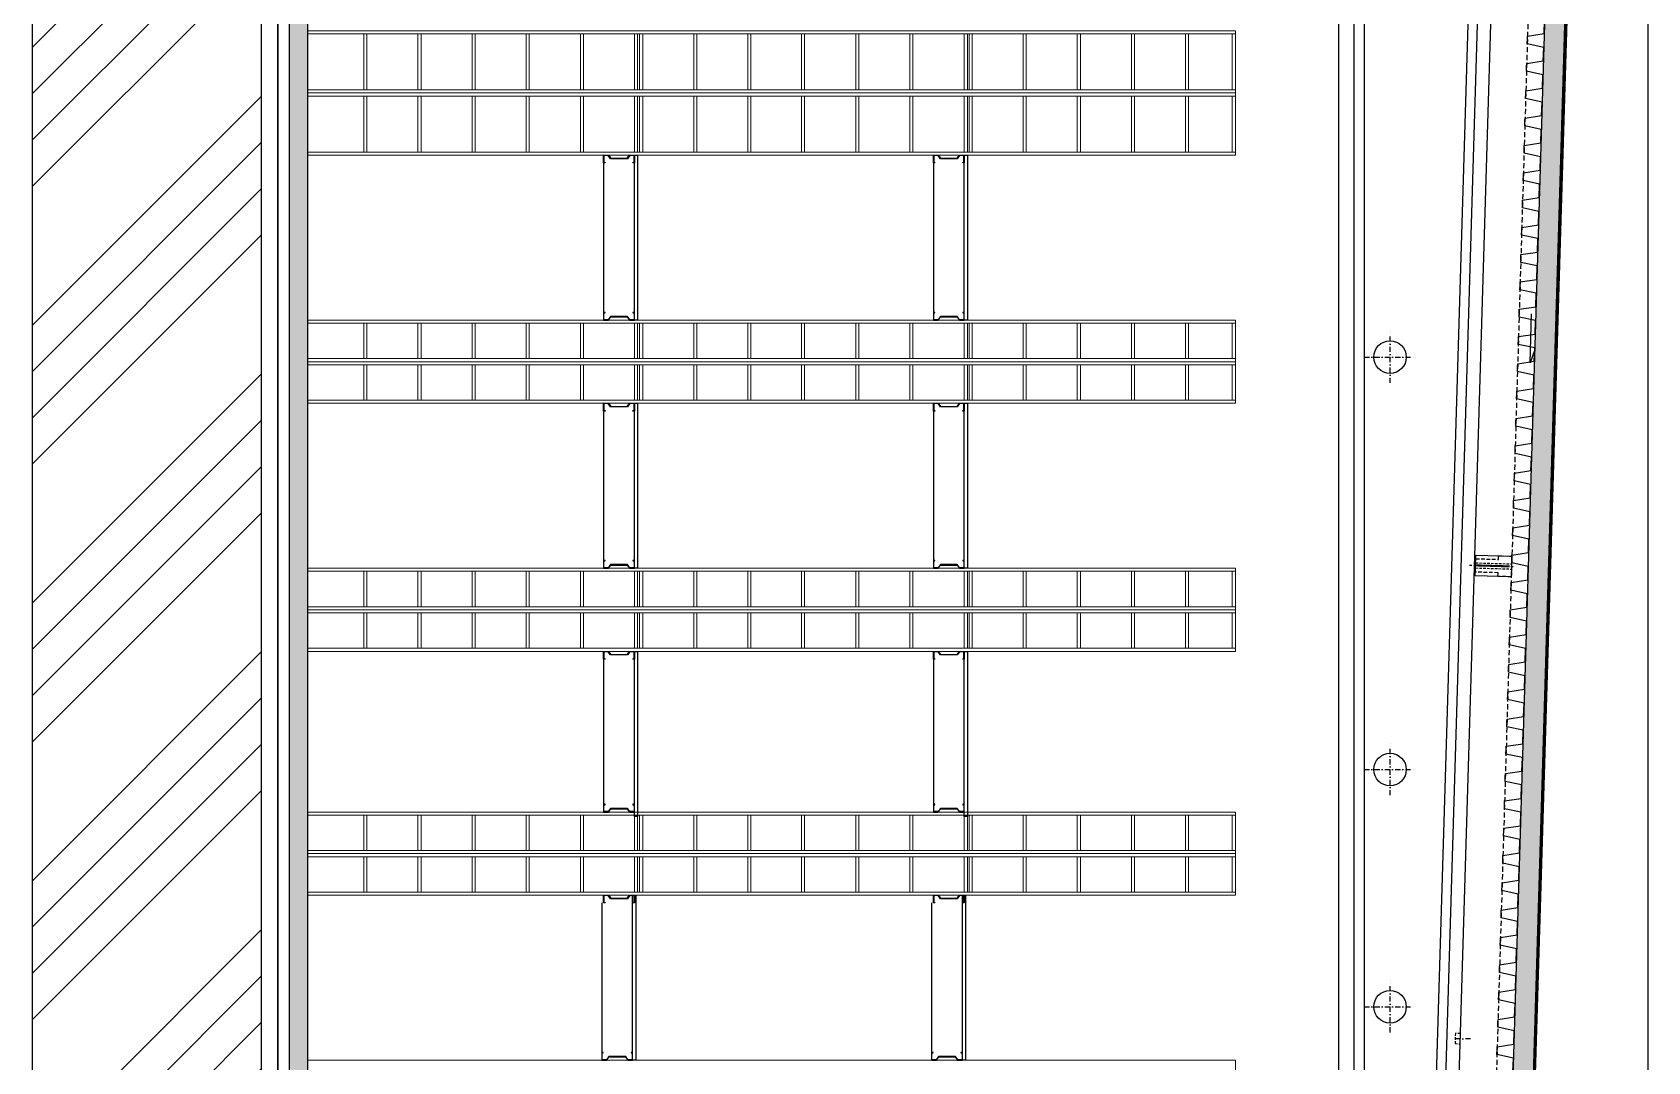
# Model space of a CAD drawing. Header units: millimetres. Extents: x 325046 to 1268204, y 1875583 to 2761998.
# Drawn here: x 328414 to 344085, y 2520080 to 2530062 of the extents above; entities that cross this region are included whole.
import ezdxf

# ---------------------------------------------------------------- set-up
doc = ezdxf.new("R2010")
doc.units = ezdxf.units.MM
doc.header["$LTSCALE"] = 100
doc.linetypes.add('DASHDOT', pattern=[1, 0.5, -0.25, 0, -0.25])
doc.linetypes.add('DASHED', pattern=[0.75, 0.5, -0.25])
for name, color, linetype in [('005', 9, 'Continuous'), ('025', 1, 'Continuous'), ('035', 7, 'Continuous'), ('050', 4, 'Continuous'), ('DEHA', 2, 'Continuous'), ('KOTY', 2, 'Continuous'), ('TENKÁ', 7, 'Continuous'), ('ŠRAF-TERÉN', 34, 'Continuous'), ('ŽB - MONOLIT', 4, 'Continuous')]:
    doc.layers.add(name, color=color, linetype=linetype)
for name, color, linetype, lineweight, true_color in [('IZOLACE - H', 7, 'Continuous', 9, 0x525252), ('PŘÍČKY - SDK', 7, 'Continuous', 30, 0x6a1174), ('Regály', 7, 'Continuous', 9, 0x0d4f10), ('TRAPÉZ -  KRYTINA', 7, 'Continuous', 25, 0x005875)]:
    doc.layers.add(name, color=color, linetype=linetype, lineweight=lineweight, true_color=true_color)
for name, color, linetype, true_color in [('Izolace tepelná', 7, 'Continuous', 0xfdf0ce), ('OCEL', 7, 'Continuous', 0x025574), ('ŽB - Šraf-monol', 7, 'Continuous', 0x6bc2a4)]:
    doc.layers.add(name, color=color, linetype=linetype, true_color=true_color)

# ---------------------------------------------------------------- blocks, each defined once
blk = doc.blocks.new('V3 POHL')
at = {"layer": '005', "linetype": 'DASHDOT'}
for points in [[(1939746, -5358205), (1939746, -5358705), (1939746, -5358705)], [(1939996, -5358455), (1939496, -5358455), (1939496, -5358455)], [(1939746, -5360505), (1939746, -5361005), (1939746, -5361005)], [(1939996, -5360755), (1939496, -5360755), (1939496, -5360755)], [(1939746, -5364505), (1939746, -5365005), (1939746, -5365005)], [(1939996, -5364755), (1939496, -5364755), (1939496, -5364755)]]:
    blk.add_lwpolyline(points, dxfattribs=at)
at = {"layer": '025', "linetype": 'DASHED', "ltscale": 0.5}
blk.add_lwpolyline([(1939065, -5358095), (1939062, -5358195), (1939112, -5358197), (1939115, -5358097)], close=True, dxfattribs=at)
at = {"layer": '025', "linetype": 'DASHED', "const_width": 20}
blk.add_lwpolyline([(1938926, -5362735), (1938586, -5362725)], dxfattribs=at)
at = {"layer": '035', "ltscale": 0.5}
blk.add_lwpolyline([(1939146, -5356805), (1939104, -5356805), (1938749, -5368634), (1938749, -5368836), (1939105, -5380715), (1940246, -5380715), (1940246, -5356705), (1939146, -5356705), (1939146, -5356805)], close=True, dxfattribs=at)
for points in [[(1939326, -5356705), (1938966, -5368735), (1939325, -5380715)], [(1939976, -5380715), (1939976, -5380715), (1939996, -5380715), (1939996, -5356705), (1939976, -5356705), (1939976, -5356705)], [(1939228, -5357005), (1938876, -5368735), (1939226, -5380415)], [(1940096, -5380415), (1940096, -5357005)]]:
    blk.add_lwpolyline(points, dxfattribs=at)
for centre in [(1939746, -5358455), (1939746, -5360755), (1939746, -5364755)]:
    blk.add_circle(centre, 158, dxfattribs=at)
at = {"layer": 'DEHA', "color": 3, "linetype": 'DASHDOT'}
blk.add_lwpolyline([(1938964, -5358145), (1939164, -5358145)], dxfattribs=at)

msp = doc.modelspace()

# ---------------------------------------------------------------- hatches: boundary and pattern name
at = {"layer": 'Izolace tepelná'}
h = msp.add_hatch(color=256, dxfattribs=at)
h.dxf.hatch_style = 1
h.paths.add_polyline_path([(343123.1, 2524804.1), (343303, 2530801.4), (343103.1, 2530807.4), (342923.1, 2524810.1)])
h.paths.add_polyline_path([(342943.1, 2518806.8), (343123.1, 2524804.1), (342923.1, 2524810.1), (342921.4, 2524752.4), (342743.2, 2518812.8)])
h.paths.add_polyline_path([(342934.9, 2518531.9), (342943.1, 2518806.8), (342743.2, 2518812.8), (342735, 2518537.9)])
h.paths.add_polyline_path([(343105.6, 2530892.7), (343305.7, 2530892.7), (343303, 2530801.4), (343103.1, 2530807.4)])
at = {"layer": 'ŠRAF-TERÉN'}
h = msp.add_hatch(dxfattribs=at)
h.set_pattern_fill('ANSI34', color=256, scale=100, angle=180, style=0)
h.set_pattern_definition([(225, (3748669, 1557477), (1347.0384, -1347.0384), []), (225, (3748220, 1557477), (1347.0384, -1347.0384), []), (225, (3747771, 1557477), (1347.0384, -1347.0384), []), (225, (3747322, 1557477), (1347.0384, -1347.0384), [])])
h.paths.add_polyline_path([(330638, 2610592.7), (330638, 2605017.7), (329288, 2605017.7), (329288, 2605567.7), (328413.6, 2605567.7), (328413.6, 2610092.7), (329288, 2610092.7), (329288, 2610592.7)])
h.paths.add_polyline_path([(330088, 2616098.2), (330088, 2611802.5), (330088, 2611584.2), (329251.6, 2611430.2), (329310.7, 2611232.7), (329288, 2611092.7), (329288, 2611592.7), (328413.6, 2611592.7), (328413.6, 2616098.2)])
h.paths.add_polyline_path([(330638, 2599067.7), (329288, 2599067.7), (329288, 2599567.7), (328413.6, 2599567.7), (328413.6, 2604067.7), (329288, 2604067.7), (329288, 2604617.7), (329328, 2604617.7), (329328, 2604617.7), (329448, 2604617.7), (330638, 2604617.7)])
h.paths.add_polyline_path([(330638, 2598817.7), (329288, 2598817.7), (329288, 2599067.7), (329328, 2599067.7), (329328, 2599057.7), (329448, 2599057.7), (330638, 2599058.6)])
h.paths.add_polyline_path([(330638, 2598817.7), (330638, 2598567.7), (329448, 2598567.7), (329448, 2598577.7), (329328, 2598577.7), (329288, 2598577.3), (329288, 2598817.7)])
h.paths.add_polyline_path([(329288, 2598467.7), (329288, 2598067.7), (328413.6, 2598067.7), (328413.6, 2598511.4)], flags=17)
h.paths.add_polyline_path([(329288, 2598817.7), (329288, 2598567.7), (328413.6, 2598567.7), (328413.6, 2598817.7)])
h.paths.add_polyline_path([(329288, 2599067.7), (329288, 2598817.7), (328413.6, 2598817.7), (328413.6, 2599067.7)])
h.paths.add_polyline_path([(329288, 2599567.7), (329288, 2599167.7), (328413.6, 2599124), (328413.6, 2599567.7)], flags=17)
h.paths.add_polyline_path([(329288, 2604517.7), (329288, 2604067.7), (328413.6, 2604067.7), (328413.6, 2604561.4)], flags=17)
h.paths.add_polyline_path([(329288, 2604817.7), (329288, 2604617.7), (328413.6, 2604617.7), (328413.6, 2604817.7)])
h.paths.add_polyline_path([(329288, 2605017.7), (329288, 2604817.7), (328413.6, 2604817.7), (328413.6, 2605017.7)])
h.paths.add_polyline_path([(329288, 2605567.7), (329288, 2605117.7), (328413.6, 2605074), (328413.6, 2605567.7)], flags=17)
h.paths.add_polyline_path([(329288, 2610492.7), (329288, 2610092.7), (328413.6, 2610092.7), (328413.6, 2610536.4)], flags=17)
h.paths.add_polyline_path([(329288, 2610817.7), (329288, 2610592.7), (328413.6, 2610592.7), (328413.6, 2610817.7)])
h.paths.add_polyline_path([(329288, 2611092.7), (329288, 2610817.7), (328413.6, 2610817.7), (328413.6, 2611092.7)])
h.paths.add_polyline_path([(329288, 2611592.7), (329288, 2611192.7), (328413.6, 2611149), (328413.6, 2611592.7)], flags=17)
h.paths.add_polyline_path([(329655.4, 2473791.8), (330638, 2474664.6), (330638, 2598567.7), (329448, 2598567.7), (329328, 2598567.7), (329328, 2598567.7), (329288, 2598567.7), (329288, 2598067.7), (328413.6, 2598067.7), (328413.6, 2450125.8), (330145.3, 2450125.8), (329540.3, 2470005.1), (329091.3, 2470252.1), (329091.3, 2470657.8), (329655.4, 2470923.6)])
at = {"layer": 'ŽB - Šraf-monol'}
msp.add_hatch(color=256, dxfattribs=at).paths.add_polyline_path([(331085.4, 2472948.4), (330905.4, 2472948.4), (330905.4, 2611092.7), (331085.4, 2611092.7)])

# ---------------------------------------------------------------- linework, layer by layer
at = {"layer": '005', "linetype": 'DASHED'}
msp.add_lwpolyline([(342585.6, 2542892.7), (342585.6, 2542892.7), (342945.6, 2530892.7), (342575.1, 2518542.7)], dxfattribs=at)
at = {"layer": '005', "linetype": 'DASHDOT', "ltscale": 0.5}
msp.add_lwpolyline([(342355.4, 2524894.2), (342795.2, 2524881)], dxfattribs=at)
at = {"layer": '035', "linetype": 'DASHED', "ltscale": 0.7}
msp.add_lwpolyline([(342768.2, 2524981.9), (342762.2, 2524782), (342632.3, 2524785.9), (342633.3, 2524820.9), (342413.4, 2524827.5), (342417.3, 2524957.4), (342637.2, 2524950.8), (342638.3, 2524985.8), (342768.2, 2524981.9)], dxfattribs=at)
at = {"layer": '035', "linetype": 'DASHED', "ltscale": 0.5}
for points in [[(342416.1, 2524917.4), (342766, 2524906.9)], [(342414.6, 2524867.5), (342764.5, 2524857)]]:
    msp.add_lwpolyline(points, dxfattribs=at)
at = {"layer": '050', "ltscale": 0.5}
msp.add_lwpolyline([(342768.2, 2524981.9), (342768.2, 2524981.9), (342768.2, 2524981.9), (342768.2, 2524981.9), (342762.2, 2524782), (342762.2, 2524782), (342762.2, 2524782), (342412.4, 2524792.5), (342418.4, 2524992.4)], close=True, dxfattribs=at)
at = {"layer": 'IZOLACE - H', "linetype": 'ByBlock', "ltscale": 1000}
msp.add_line((343325.7, 2530892.7), (342954.9, 2518531.3), dxfattribs=at)
at = {"layer": 'IZOLACE - H', "linetype": 'DASHED', "ltscale": 10, "const_width": 20}
msp.add_lwpolyline([(343315.7, 2530892.7), (342944.9, 2518531.6)], dxfattribs=at)
at = {"layer": 'Izolace tepelná'}
for points in [[(342735, 2518537.9), (342934.9, 2518531.9), (343305.7, 2530892.7)], [(343105.6, 2530892.7), (342735, 2518537.9)]]:
    msp.add_lwpolyline(points, dxfattribs=at)
at = {"layer": 'KOTY'}
msp.add_lwpolyline([(342985.6, 2526977.1), (342943.8, 2526855.2), (342958.1, 2527331.9)], dxfattribs=at)
at = {"layer": 'OCEL', "linetype": 'ByBlock'}
for p, q in [((333955.4, 2528795.6), (333955.4, 2527346.1)), ((337155.4, 2528795.6), (337155.4, 2527346.1)), ((333955.4, 2526389.6), (333955.4, 2524940.1)), ((337155.4, 2526389.6), (337155.4, 2524940.1)), ((333955.4, 2523983.6), (333955.4, 2522534.1)), ((337155.4, 2523983.6), (337155.4, 2522534.1)), ((333937.9, 2521619.5), (333937.9, 2520170)), ((337137.9, 2521619.5), (337137.9, 2520170))]:
    msp.add_line(p, q, dxfattribs=at)
for points in [[(334239.9, 2528799.6), (334251.4, 2528799.6), (334251.4, 2528866.9), (334209.3, 2528866.9), (334187.7, 2528836.3), (334023, 2528836.3), (334001.4, 2528866.9), (333959.4, 2528866.9), (333959.4, 2528799.6), (333970.8, 2528799.6), (333970.8, 2528795.6), (333955.4, 2528795.6), (333955.4, 2528870.9), (334003.4, 2528870.9), (334025, 2528840.3), (334185.6, 2528840.3), (334207.3, 2528870.9), (334255.4, 2528870.9), (334255.4, 2528795.6), (334239.9, 2528795.6), (334239.9, 2528799.6)], [(337439.9, 2528799.6), (337451.4, 2528799.6), (337451.4, 2528866.9), (337409.3, 2528866.9), (337387.7, 2528836.3), (337223, 2528836.3), (337201.4, 2528866.9), (337159.4, 2528866.9), (337159.4, 2528799.6), (337170.8, 2528799.6), (337170.8, 2528795.6), (337155.4, 2528795.6), (337155.4, 2528870.9), (337203.4, 2528870.9), (337225, 2528840.3), (337385.6, 2528840.3), (337407.3, 2528870.9), (337455.4, 2528870.9), (337455.4, 2528795.6), (337439.9, 2528795.6), (337439.9, 2528799.6)], [(334239.9, 2527342.1), (334251.4, 2527342.1), (334251.4, 2527274.9), (334209.3, 2527274.9), (334187.7, 2527305.5), (334023, 2527305.5), (334001.4, 2527274.9), (333959.4, 2527274.9), (333959.4, 2527342.1), (333970.8, 2527342.1), (333970.8, 2527346.1), (333955.4, 2527346.1), (333955.4, 2527270.9), (334003.4, 2527270.9), (334025, 2527301.5), (334185.6, 2527301.5), (334207.3, 2527270.9), (334255.4, 2527270.9), (334255.4, 2527346.1), (334239.9, 2527346.1), (334239.9, 2527342.1)], [(337439.9, 2527342.1), (337451.4, 2527342.1), (337451.4, 2527274.9), (337409.3, 2527274.9), (337387.7, 2527305.5), (337223, 2527305.5), (337201.4, 2527274.9), (337159.4, 2527274.9), (337159.4, 2527342.1), (337170.8, 2527342.1), (337170.8, 2527346.1), (337155.4, 2527346.1), (337155.4, 2527270.9), (337203.4, 2527270.9), (337225, 2527301.5), (337385.6, 2527301.5), (337407.3, 2527270.9), (337455.4, 2527270.9), (337455.4, 2527346.1), (337439.9, 2527346.1), (337439.9, 2527342.1)], [(334239.9, 2526393.6), (334251.4, 2526393.6), (334251.4, 2526460.9), (334209.3, 2526460.9), (334187.7, 2526430.3), (334023, 2526430.3), (334001.4, 2526460.9), (333959.4, 2526460.9), (333959.4, 2526393.6), (333970.8, 2526393.6), (333970.8, 2526389.6), (333955.4, 2526389.6), (333955.4, 2526464.9), (334003.4, 2526464.9), (334025, 2526434.3), (334185.6, 2526434.3), (334207.3, 2526464.9), (334255.4, 2526464.9), (334255.4, 2526389.6), (334239.9, 2526389.6), (334239.9, 2526393.6)], [(337439.9, 2526393.6), (337451.4, 2526393.6), (337451.4, 2526460.9), (337409.3, 2526460.9), (337387.7, 2526430.3), (337223, 2526430.3), (337201.4, 2526460.9), (337159.4, 2526460.9), (337159.4, 2526393.6), (337170.8, 2526393.6), (337170.8, 2526389.6), (337155.4, 2526389.6), (337155.4, 2526464.9), (337203.4, 2526464.9), (337225, 2526434.3), (337385.6, 2526434.3), (337407.3, 2526464.9), (337455.4, 2526464.9), (337455.4, 2526389.6), (337439.9, 2526389.6), (337439.9, 2526393.6)], [(334239.9, 2524936.1), (334251.4, 2524936.1), (334251.4, 2524868.9), (334209.3, 2524868.9), (334187.7, 2524899.5), (334023, 2524899.5), (334001.4, 2524868.9), (333959.4, 2524868.9), (333959.4, 2524936.1), (333970.8, 2524936.1), (333970.8, 2524940.1), (333955.4, 2524940.1), (333955.4, 2524864.9), (334003.4, 2524864.9), (334025, 2524895.5), (334185.6, 2524895.5), (334207.3, 2524864.9), (334255.4, 2524864.9), (334255.4, 2524940.1), (334239.9, 2524940.1), (334239.9, 2524936.1)], [(337439.9, 2524936.1), (337451.4, 2524936.1), (337451.4, 2524868.9), (337409.3, 2524868.9), (337387.7, 2524899.5), (337223, 2524899.5), (337201.4, 2524868.9), (337159.4, 2524868.9), (337159.4, 2524936.1), (337170.8, 2524936.1), (337170.8, 2524940.1), (337155.4, 2524940.1), (337155.4, 2524864.9), (337203.4, 2524864.9), (337225, 2524895.5), (337385.6, 2524895.5), (337407.3, 2524864.9), (337455.4, 2524864.9), (337455.4, 2524940.1), (337439.9, 2524940.1), (337439.9, 2524936.1)], [(334239.9, 2523987.6), (334251.4, 2523987.6), (334251.4, 2524054.9), (334209.3, 2524054.9), (334187.7, 2524024.3), (334023, 2524024.3), (334001.4, 2524054.9), (333959.4, 2524054.9), (333959.4, 2523987.6), (333970.8, 2523987.6), (333970.8, 2523983.6), (333955.4, 2523983.6), (333955.4, 2524058.9), (334003.4, 2524058.9), (334025, 2524028.3), (334185.6, 2524028.3), (334207.3, 2524058.9), (334255.4, 2524058.9), (334255.4, 2523983.6), (334239.9, 2523983.6), (334239.9, 2523987.6)], [(337439.9, 2523987.6), (337451.4, 2523987.6), (337451.4, 2524054.9), (337409.3, 2524054.9), (337387.7, 2524024.3), (337223, 2524024.3), (337201.4, 2524054.9), (337159.4, 2524054.9), (337159.4, 2523987.6), (337170.8, 2523987.6), (337170.8, 2523983.6), (337155.4, 2523983.6), (337155.4, 2524058.9), (337203.4, 2524058.9), (337225, 2524028.3), (337385.6, 2524028.3), (337407.3, 2524058.9), (337455.4, 2524058.9), (337455.4, 2523983.6), (337439.9, 2523983.6), (337439.9, 2523987.6)], [(334239.9, 2522572), (334251.4, 2522572), (334251.4, 2522504.7), (334209.3, 2522504.7), (334187.7, 2522535.3), (334023, 2522535.3), (334001.4, 2522504.7), (333959.4, 2522504.7), (333959.4, 2522572), (333970.8, 2522572), (333970.8, 2522576), (333955.4, 2522576), (333955.4, 2522500.7), (334003.4, 2522500.7), (334025, 2522531.3), (334185.6, 2522531.3), (334207.3, 2522500.7), (334255.4, 2522500.7), (334255.4, 2522576), (334239.9, 2522576), (334239.9, 2522572)], [(337439.9, 2522572), (337451.4, 2522572), (337451.4, 2522504.7), (337409.3, 2522504.7), (337387.7, 2522535.3), (337223, 2522535.3), (337201.4, 2522504.7), (337159.4, 2522504.7), (337159.4, 2522572), (337170.8, 2522572), (337170.8, 2522576), (337155.4, 2522576), (337155.4, 2522500.7), (337203.4, 2522500.7), (337225, 2522531.3), (337385.6, 2522531.3), (337407.3, 2522500.7), (337455.4, 2522500.7), (337455.4, 2522576), (337439.9, 2522576), (337439.9, 2522572)], [(334239.9, 2521623.5), (334251.4, 2521623.5), (334251.4, 2521690.7), (334209.3, 2521690.7), (334187.7, 2521660.1), (334023, 2521660.1), (334001.4, 2521690.7), (333959.4, 2521690.7), (333959.4, 2521623.5), (333970.8, 2521623.5), (333970.8, 2521619.5), (333955.4, 2521619.5), (333955.4, 2521694.7), (334003.4, 2521694.7), (334025, 2521664.1), (334185.6, 2521664.1), (334207.3, 2521694.7), (334255.4, 2521694.7), (334255.4, 2521619.5), (334239.9, 2521619.5), (334239.9, 2521623.5)], [(337439.9, 2521623.5), (337451.4, 2521623.5), (337451.4, 2521690.7), (337409.3, 2521690.7), (337387.7, 2521660.1), (337223, 2521660.1), (337201.4, 2521690.7), (337159.4, 2521690.7), (337159.4, 2521623.5), (337170.8, 2521623.5), (337170.8, 2521619.5), (337155.4, 2521619.5), (337155.4, 2521694.7), (337203.4, 2521694.7), (337225, 2521664.1), (337385.6, 2521664.1), (337407.3, 2521694.7), (337455.4, 2521694.7), (337455.4, 2521619.5), (337439.9, 2521619.5), (337439.9, 2521623.5)], [(334222.4, 2520166), (334233.9, 2520166), (334233.9, 2520098.7), (334191.8, 2520098.7), (334170.2, 2520129.3), (334005.5, 2520129.3), (333983.9, 2520098.7), (333941.9, 2520098.7), (333941.9, 2520166), (333953.3, 2520166), (333953.3, 2520170), (333937.9, 2520170), (333937.9, 2520094.7), (333985.9, 2520094.7), (334007.5, 2520125.3), (334168.1, 2520125.3), (334189.8, 2520094.7), (334237.9, 2520094.7), (334237.9, 2520170), (334222.4, 2520170), (334222.4, 2520166)], [(337422.4, 2520166), (337433.9, 2520166), (337433.9, 2520098.7), (337391.8, 2520098.7), (337370.2, 2520129.3), (337205.5, 2520129.3), (337183.9, 2520098.7), (337141.9, 2520098.7), (337141.9, 2520166), (337153.3, 2520166), (337153.3, 2520170), (337137.9, 2520170), (337137.9, 2520094.7), (337185.9, 2520094.7), (337207.5, 2520125.3), (337368.1, 2520125.3), (337389.8, 2520094.7), (337437.9, 2520094.7), (337437.9, 2520170), (337422.4, 2520170), (337422.4, 2520166)]]:
    msp.add_lwpolyline(points, dxfattribs=at)
for points in [[(334285.4, 2528870.9), (334285.4, 2527270.9), (334255.4, 2527270.9), (334255.4, 2528870.9)], [(337485.4, 2528870.9), (337485.4, 2527270.9), (337455.4, 2527270.9), (337455.4, 2528870.9)], [(334285.4, 2526464.9), (334285.4, 2524864.9), (334255.4, 2524864.9), (334255.4, 2526464.9)], [(337485.4, 2526464.9), (337485.4, 2524864.9), (337455.4, 2524864.9), (337455.4, 2526464.9)], [(334285.4, 2524058.9), (334285.4, 2522458.9), (334255.4, 2522458.9), (334255.4, 2524058.9)], [(337485.4, 2524058.9), (337485.4, 2522458.9), (337455.4, 2522458.9), (337455.4, 2524058.9)], [(334267.9, 2521694.7), (334267.9, 2520094.7), (334237.9, 2520094.7), (334237.9, 2521694.7)], [(337467.9, 2521694.7), (337467.9, 2520094.7), (337437.9, 2520094.7), (337437.9, 2521694.7)]]:
    msp.add_lwpolyline(points, close=True, dxfattribs=at)
at = {"layer": 'PŘÍČKY - SDK'}
msp.add_line((330795.4, 2611092.7), (330795.4, 2471143.4), dxfattribs=at)
at = {"layer": 'Regály'}
for points in [[(340085.4, 2530076.9), (340085.4, 2529473.9), (331085.4, 2529473.9), (331085.4, 2530076.9)], [(340055.4, 2530046.9), (340055.4, 2529503.9), (331085.4, 2529503.9), (331085.4, 2530046.9)], [(340085.4, 2529473.9), (340085.4, 2528870.9), (331085.4, 2528870.9), (331085.4, 2529473.9)], [(340055.4, 2529443.9), (340055.4, 2528900.9), (331085.4, 2528900.9), (331085.4, 2529443.9)], [(340085.4, 2527270.9), (340085.4, 2526867.9), (331085.4, 2526867.9), (331085.4, 2527270.9)], [(340055.4, 2527240.9), (340055.4, 2526897.9), (331085.4, 2526897.9), (331085.4, 2527240.9)], [(340085.4, 2526867.9), (340085.4, 2526464.9), (331085.4, 2526464.9), (331085.4, 2526867.9)], [(340055.4, 2526837.9), (340055.4, 2526494.9), (331085.4, 2526494.9), (331085.4, 2526837.9)], [(340085.4, 2524864.9), (340085.4, 2524461.9), (331085.4, 2524461.9), (331085.4, 2524864.9)], [(340055.4, 2524834.9), (340055.4, 2524491.9), (331085.4, 2524491.9), (331085.4, 2524834.9)], [(340085.4, 2524461.9), (340085.4, 2524058.9), (331085.4, 2524058.9), (331085.4, 2524461.9)], [(340055.4, 2524431.9), (340055.4, 2524088.9), (331085.4, 2524088.9), (331085.4, 2524431.9)], [(340085.4, 2522500.7), (340085.4, 2522097.7), (331085.4, 2522097.7), (331085.4, 2522500.7)], [(340055.4, 2522470.7), (340055.4, 2522127.7), (331085.4, 2522127.7), (331085.4, 2522470.7)], [(340085.4, 2522097.7), (340085.4, 2521694.7), (331085.4, 2521694.7), (331085.4, 2522097.7)], [(340055.4, 2522067.7), (340055.4, 2521724.7), (331085.4, 2521724.7), (331085.4, 2522067.7)], [(340085.4, 2520094.7), (340085.4, 2519491.7), (331085.4, 2519491.7), (331085.4, 2520094.7)]]:
    msp.add_lwpolyline(points, close=True, dxfattribs=at)
at = {"layer": 'Regály', "linetype": 'ByBlock'}
for points in [[(331660.2, 2530046.9), (331660.2, 2529503.9), (331630.2, 2529503.9), (331630.2, 2530046.9)], [(332185.2, 2530046.9), (332185.2, 2529503.9), (332155.2, 2529503.9), (332155.2, 2530046.9)], [(332710.3, 2530046.9), (332710.3, 2529503.9), (332680.3, 2529503.9), (332680.3, 2530046.9)], [(333235.3, 2530046.9), (333235.3, 2529503.9), (333205.3, 2529503.9), (333205.3, 2530046.9)], [(333760.3, 2530046.9), (333760.3, 2529503.9), (333730.3, 2529503.9), (333730.3, 2530046.9)], [(334285.4, 2530046.9), (334285.4, 2529503.9), (334255.4, 2529503.9), (334255.4, 2530046.9)], [(334335.2, 2530046.9), (334335.2, 2529503.9), (334305.2, 2529503.9), (334305.2, 2530046.9)], [(334860.2, 2530046.9), (334860.2, 2529503.9), (334830.2, 2529503.9), (334830.2, 2530046.9)], [(335385.2, 2530046.9), (335385.2, 2529503.9), (335355.2, 2529503.9), (335355.2, 2530046.9)], [(335906.4, 2530046.9), (335906.4, 2529503.9), (335876.4, 2529503.9), (335876.4, 2530046.9)], [(336431.5, 2530046.9), (336431.5, 2529503.9), (336401.5, 2529503.9), (336401.5, 2530046.9)], [(336956.5, 2530046.9), (336956.5, 2529503.9), (336926.5, 2529503.9), (336926.5, 2530046.9)], [(337485.4, 2530046.9), (337485.4, 2529503.9), (337455.4, 2529503.9), (337455.4, 2530046.9)], [(337531.3, 2530046.9), (337531.3, 2529503.9), (337501.3, 2529503.9), (337501.3, 2530046.9)], [(338056.4, 2530046.9), (338056.4, 2529503.9), (338026.4, 2529503.9), (338026.4, 2530046.9)], [(338581.4, 2530046.9), (338581.4, 2529503.9), (338551.4, 2529503.9), (338551.4, 2530046.9)], [(339106.4, 2530046.9), (339106.4, 2529503.9), (339076.4, 2529503.9), (339076.4, 2530046.9)], [(339631.5, 2530046.9), (339631.5, 2529503.9), (339601.5, 2529503.9), (339601.5, 2530046.9)], [(340085.4, 2530046.9), (340085.4, 2529503.9), (340055.4, 2529503.9), (340055.4, 2530046.9)], [(340085.4, 2530046.9), (340085.4, 2529503.9), (340055.4, 2529503.9), (340055.4, 2530046.9)], [(331660.2, 2529443.9), (331660.2, 2528900.9), (331630.2, 2528900.9), (331630.2, 2529443.9)], [(332185.2, 2529443.9), (332185.2, 2528900.9), (332155.2, 2528900.9), (332155.2, 2529443.9)], [(332710.3, 2529443.9), (332710.3, 2528900.9), (332680.3, 2528900.9), (332680.3, 2529443.9)], [(333235.3, 2529443.9), (333235.3, 2528900.9), (333205.3, 2528900.9), (333205.3, 2529443.9)], [(333760.3, 2529443.9), (333760.3, 2528900.9), (333730.3, 2528900.9), (333730.3, 2529443.9)], [(334285.4, 2529443.9), (334285.4, 2528900.9), (334255.4, 2528900.9), (334255.4, 2529443.9)], [(334335.2, 2529443.9), (334335.2, 2528900.9), (334305.2, 2528900.9), (334305.2, 2529443.9)], [(334860.2, 2529443.9), (334860.2, 2528900.9), (334830.2, 2528900.9), (334830.2, 2529443.9)], [(335385.2, 2529443.9), (335385.2, 2528900.9), (335355.2, 2528900.9), (335355.2, 2529443.9)], [(335906.4, 2529443.9), (335906.4, 2528900.9), (335876.4, 2528900.9), (335876.4, 2529443.9)], [(336431.5, 2529443.9), (336431.5, 2528900.9), (336401.5, 2528900.9), (336401.5, 2529443.9)], [(336956.5, 2529443.9), (336956.5, 2528900.9), (336926.5, 2528900.9), (336926.5, 2529443.9)], [(337485.4, 2529443.9), (337485.4, 2528900.9), (337455.4, 2528900.9), (337455.4, 2529443.9)], [(337531.3, 2529443.9), (337531.3, 2528900.9), (337501.3, 2528900.9), (337501.3, 2529443.9)], [(338056.4, 2529443.9), (338056.4, 2528900.9), (338026.4, 2528900.9), (338026.4, 2529443.9)], [(338581.4, 2529443.9), (338581.4, 2528900.9), (338551.4, 2528900.9), (338551.4, 2529443.9)], [(339106.4, 2529443.9), (339106.4, 2528900.9), (339076.4, 2528900.9), (339076.4, 2529443.9)], [(339631.5, 2529443.9), (339631.5, 2528900.9), (339601.5, 2528900.9), (339601.5, 2529443.9)], [(340085.4, 2529443.9), (340085.4, 2528900.9), (340055.4, 2528900.9), (340055.4, 2529443.9)], [(340085.4, 2529443.9), (340085.4, 2528900.9), (340055.4, 2528900.9), (340055.4, 2529443.9)], [(331660.2, 2527240.9), (331660.2, 2526897.9), (331630.2, 2526897.9), (331630.2, 2527240.9)], [(332185.2, 2527240.9), (332185.2, 2526897.9), (332155.2, 2526897.9), (332155.2, 2527240.9)], [(332710.3, 2527240.9), (332710.3, 2526897.9), (332680.3, 2526897.9), (332680.3, 2527240.9)], [(333235.3, 2527240.9), (333235.3, 2526897.9), (333205.3, 2526897.9), (333205.3, 2527240.9)], [(333760.3, 2527240.9), (333760.3, 2526897.9), (333730.3, 2526897.9), (333730.3, 2527240.9)], [(334285.4, 2527240.9), (334285.4, 2526897.9), (334255.4, 2526897.9), (334255.4, 2527240.9)], [(334335.2, 2527240.9), (334335.2, 2526897.9), (334305.2, 2526897.9), (334305.2, 2527240.9)], [(334860.2, 2527240.9), (334860.2, 2526897.9), (334830.2, 2526897.9), (334830.2, 2527240.9)], [(335385.2, 2527240.9), (335385.2, 2526897.9), (335355.2, 2526897.9), (335355.2, 2527240.9)], [(335906.4, 2527240.9), (335906.4, 2526897.9), (335876.4, 2526897.9), (335876.4, 2527240.9)], [(336431.5, 2527240.9), (336431.5, 2526897.9), (336401.5, 2526897.9), (336401.5, 2527240.9)], [(336956.5, 2527240.9), (336956.5, 2526897.9), (336926.5, 2526897.9), (336926.5, 2527240.9)], [(337485.4, 2527240.9), (337485.4, 2526897.9), (337455.4, 2526897.9), (337455.4, 2527240.9)], [(337531.3, 2527240.9), (337531.3, 2526897.9), (337501.3, 2526897.9), (337501.3, 2527240.9)], [(338056.4, 2527240.9), (338056.4, 2526897.9), (338026.4, 2526897.9), (338026.4, 2527240.9)], [(338581.4, 2527240.9), (338581.4, 2526897.9), (338551.4, 2526897.9), (338551.4, 2527240.9)], [(339106.4, 2527240.9), (339106.4, 2526897.9), (339076.4, 2526897.9), (339076.4, 2527240.9)], [(339631.5, 2527240.9), (339631.5, 2526897.9), (339601.5, 2526897.9), (339601.5, 2527240.9)], [(340085.4, 2527240.9), (340085.4, 2526897.9), (340055.4, 2526897.9), (340055.4, 2527240.9)], [(340085.4, 2527240.9), (340085.4, 2526897.9), (340055.4, 2526897.9), (340055.4, 2527240.9)], [(331660.2, 2526837.9), (331660.2, 2526494.9), (331630.2, 2526494.9), (331630.2, 2526837.9)], [(332185.2, 2526837.9), (332185.2, 2526494.9), (332155.2, 2526494.9), (332155.2, 2526837.9)], [(332710.3, 2526837.9), (332710.3, 2526494.9), (332680.3, 2526494.9), (332680.3, 2526837.9)], [(333235.3, 2526837.9), (333235.3, 2526494.9), (333205.3, 2526494.9), (333205.3, 2526837.9)], [(333760.3, 2526837.9), (333760.3, 2526494.9), (333730.3, 2526494.9), (333730.3, 2526837.9)], [(334285.4, 2526837.9), (334285.4, 2526494.9), (334255.4, 2526494.9), (334255.4, 2526837.9)], [(334335.2, 2526837.9), (334335.2, 2526494.9), (334305.2, 2526494.9), (334305.2, 2526837.9)], [(334860.2, 2526837.9), (334860.2, 2526494.9), (334830.2, 2526494.9), (334830.2, 2526837.9)], [(335385.2, 2526837.9), (335385.2, 2526494.9), (335355.2, 2526494.9), (335355.2, 2526837.9)], [(335906.4, 2526837.9), (335906.4, 2526494.9), (335876.4, 2526494.9), (335876.4, 2526837.9)], [(336431.5, 2526837.9), (336431.5, 2526494.9), (336401.5, 2526494.9), (336401.5, 2526837.9)], [(336956.5, 2526837.9), (336956.5, 2526494.9), (336926.5, 2526494.9), (336926.5, 2526837.9)], [(337485.4, 2526837.9), (337485.4, 2526494.9), (337455.4, 2526494.9), (337455.4, 2526837.9)], [(337531.3, 2526837.9), (337531.3, 2526494.9), (337501.3, 2526494.9), (337501.3, 2526837.9)], [(338056.4, 2526837.9), (338056.4, 2526494.9), (338026.4, 2526494.9), (338026.4, 2526837.9)], [(338581.4, 2526837.9), (338581.4, 2526494.9), (338551.4, 2526494.9), (338551.4, 2526837.9)], [(339106.4, 2526837.9), (339106.4, 2526494.9), (339076.4, 2526494.9), (339076.4, 2526837.9)], [(339631.5, 2526837.9), (339631.5, 2526494.9), (339601.5, 2526494.9), (339601.5, 2526837.9)], [(340085.4, 2526837.9), (340085.4, 2526494.9), (340055.4, 2526494.9), (340055.4, 2526837.9)], [(340085.4, 2526837.9), (340085.4, 2526494.9), (340055.4, 2526494.9), (340055.4, 2526837.9)], [(331660.2, 2524834.9), (331660.2, 2524491.9), (331630.2, 2524491.9), (331630.2, 2524834.9)], [(332185.2, 2524834.9), (332185.2, 2524491.9), (332155.2, 2524491.9), (332155.2, 2524834.9)], [(332710.3, 2524834.9), (332710.3, 2524491.9), (332680.3, 2524491.9), (332680.3, 2524834.9)], [(333235.3, 2524834.9), (333235.3, 2524491.9), (333205.3, 2524491.9), (333205.3, 2524834.9)], [(333760.3, 2524834.9), (333760.3, 2524491.9), (333730.3, 2524491.9), (333730.3, 2524834.9)], [(334285.4, 2524834.9), (334285.4, 2524491.9), (334255.4, 2524491.9), (334255.4, 2524834.9)], [(334335.2, 2524834.9), (334335.2, 2524491.9), (334305.2, 2524491.9), (334305.2, 2524834.9)], [(334860.2, 2524834.9), (334860.2, 2524491.9), (334830.2, 2524491.9), (334830.2, 2524834.9)], [(335385.2, 2524834.9), (335385.2, 2524491.9), (335355.2, 2524491.9), (335355.2, 2524834.9)], [(335906.4, 2524834.9), (335906.4, 2524491.9), (335876.4, 2524491.9), (335876.4, 2524834.9)], [(336431.5, 2524834.9), (336431.5, 2524491.9), (336401.5, 2524491.9), (336401.5, 2524834.9)], [(336956.5, 2524834.9), (336956.5, 2524491.9), (336926.5, 2524491.9), (336926.5, 2524834.9)], [(337485.4, 2524834.9), (337485.4, 2524491.9), (337455.4, 2524491.9), (337455.4, 2524834.9)], [(337531.3, 2524834.9), (337531.3, 2524491.9), (337501.3, 2524491.9), (337501.3, 2524834.9)], [(338056.4, 2524834.9), (338056.4, 2524491.9), (338026.4, 2524491.9), (338026.4, 2524834.9)], [(338581.4, 2524834.9), (338581.4, 2524491.9), (338551.4, 2524491.9), (338551.4, 2524834.9)], [(339106.4, 2524834.9), (339106.4, 2524491.9), (339076.4, 2524491.9), (339076.4, 2524834.9)], [(339631.5, 2524834.9), (339631.5, 2524491.9), (339601.5, 2524491.9), (339601.5, 2524834.9)], [(340085.4, 2524834.9), (340085.4, 2524491.9), (340055.4, 2524491.9), (340055.4, 2524834.9)], [(340085.4, 2524834.9), (340085.4, 2524491.9), (340055.4, 2524491.9), (340055.4, 2524834.9)], [(331660.2, 2524431.9), (331660.2, 2524088.9), (331630.2, 2524088.9), (331630.2, 2524431.9)], [(332185.2, 2524431.9), (332185.2, 2524088.9), (332155.2, 2524088.9), (332155.2, 2524431.9)], [(332710.3, 2524431.9), (332710.3, 2524088.9), (332680.3, 2524088.9), (332680.3, 2524431.9)], [(333235.3, 2524431.9), (333235.3, 2524088.9), (333205.3, 2524088.9), (333205.3, 2524431.9)], [(333760.3, 2524431.9), (333760.3, 2524088.9), (333730.3, 2524088.9), (333730.3, 2524431.9)], [(334285.4, 2524431.9), (334285.4, 2524088.9), (334255.4, 2524088.9), (334255.4, 2524431.9)], [(334335.2, 2524431.9), (334335.2, 2524088.9), (334305.2, 2524088.9), (334305.2, 2524431.9)], [(334860.2, 2524431.9), (334860.2, 2524088.9), (334830.2, 2524088.9), (334830.2, 2524431.9)], [(335385.2, 2524431.9), (335385.2, 2524088.9), (335355.2, 2524088.9), (335355.2, 2524431.9)], [(335906.4, 2524431.9), (335906.4, 2524088.9), (335876.4, 2524088.9), (335876.4, 2524431.9)], [(336431.5, 2524431.9), (336431.5, 2524088.9), (336401.5, 2524088.9), (336401.5, 2524431.9)], [(336956.5, 2524431.9), (336956.5, 2524088.9), (336926.5, 2524088.9), (336926.5, 2524431.9)], [(337485.4, 2524431.9), (337485.4, 2524088.9), (337455.4, 2524088.9), (337455.4, 2524431.9)], [(337531.3, 2524431.9), (337531.3, 2524088.9), (337501.3, 2524088.9), (337501.3, 2524431.9)], [(338056.4, 2524431.9), (338056.4, 2524088.9), (338026.4, 2524088.9), (338026.4, 2524431.9)], [(338581.4, 2524431.9), (338581.4, 2524088.9), (338551.4, 2524088.9), (338551.4, 2524431.9)], [(339106.4, 2524431.9), (339106.4, 2524088.9), (339076.4, 2524088.9), (339076.4, 2524431.9)], [(339631.5, 2524431.9), (339631.5, 2524088.9), (339601.5, 2524088.9), (339601.5, 2524431.9)], [(340085.4, 2524431.9), (340085.4, 2524088.9), (340055.4, 2524088.9), (340055.4, 2524431.9)], [(340085.4, 2524431.9), (340085.4, 2524088.9), (340055.4, 2524088.9), (340055.4, 2524431.9)], [(331660.2, 2522470.7), (331660.2, 2522127.7), (331630.2, 2522127.7), (331630.2, 2522470.7)], [(332185.2, 2522470.7), (332185.2, 2522127.7), (332155.2, 2522127.7), (332155.2, 2522470.7)], [(332710.3, 2522470.7), (332710.3, 2522127.7), (332680.3, 2522127.7), (332680.3, 2522470.7)], [(333235.3, 2522470.7), (333235.3, 2522127.7), (333205.3, 2522127.7), (333205.3, 2522470.7)], [(333760.3, 2522470.7), (333760.3, 2522127.7), (333730.3, 2522127.7), (333730.3, 2522470.7)], [(334285.4, 2522470.7), (334285.4, 2522127.7), (334255.4, 2522127.7), (334255.4, 2522470.7)], [(334335.2, 2522470.7), (334335.2, 2522127.7), (334305.2, 2522127.7), (334305.2, 2522470.7)], [(334860.2, 2522470.7), (334860.2, 2522127.7), (334830.2, 2522127.7), (334830.2, 2522470.7)], [(335385.2, 2522470.7), (335385.2, 2522127.7), (335355.2, 2522127.7), (335355.2, 2522470.7)], [(335906.4, 2522470.7), (335906.4, 2522127.7), (335876.4, 2522127.7), (335876.4, 2522470.7)], [(336431.5, 2522470.7), (336431.5, 2522127.7), (336401.5, 2522127.7), (336401.5, 2522470.7)], [(336956.5, 2522470.7), (336956.5, 2522127.7), (336926.5, 2522127.7), (336926.5, 2522470.7)], [(337485.4, 2522470.7), (337485.4, 2522127.7), (337455.4, 2522127.7), (337455.4, 2522470.7)], [(337531.3, 2522470.7), (337531.3, 2522127.7), (337501.3, 2522127.7), (337501.3, 2522470.7)], [(338056.4, 2522470.7), (338056.4, 2522127.7), (338026.4, 2522127.7), (338026.4, 2522470.7)], [(338581.4, 2522470.7), (338581.4, 2522127.7), (338551.4, 2522127.7), (338551.4, 2522470.7)], [(339106.4, 2522470.7), (339106.4, 2522127.7), (339076.4, 2522127.7), (339076.4, 2522470.7)], [(339631.5, 2522470.7), (339631.5, 2522127.7), (339601.5, 2522127.7), (339601.5, 2522470.7)], [(340085.4, 2522470.7), (340085.4, 2522127.7), (340055.4, 2522127.7), (340055.4, 2522470.7)], [(340085.4, 2522470.7), (340085.4, 2522127.7), (340055.4, 2522127.7), (340055.4, 2522470.7)], [(331660.2, 2522067.7), (331660.2, 2521724.7), (331630.2, 2521724.7), (331630.2, 2522067.7)], [(332185.2, 2522067.7), (332185.2, 2521724.7), (332155.2, 2521724.7), (332155.2, 2522067.7)], [(332710.3, 2522067.7), (332710.3, 2521724.7), (332680.3, 2521724.7), (332680.3, 2522067.7)], [(333235.3, 2522067.7), (333235.3, 2521724.7), (333205.3, 2521724.7), (333205.3, 2522067.7)], [(333760.3, 2522067.7), (333760.3, 2521724.7), (333730.3, 2521724.7), (333730.3, 2522067.7)], [(334285.4, 2522067.7), (334285.4, 2521724.7), (334255.4, 2521724.7), (334255.4, 2522067.7)], [(334335.2, 2522067.7), (334335.2, 2521724.7), (334305.2, 2521724.7), (334305.2, 2522067.7)], [(334860.2, 2522067.7), (334860.2, 2521724.7), (334830.2, 2521724.7), (334830.2, 2522067.7)], [(335385.2, 2522067.7), (335385.2, 2521724.7), (335355.2, 2521724.7), (335355.2, 2522067.7)], [(335906.4, 2522067.7), (335906.4, 2521724.7), (335876.4, 2521724.7), (335876.4, 2522067.7)], [(336431.5, 2522067.7), (336431.5, 2521724.7), (336401.5, 2521724.7), (336401.5, 2522067.7)], [(336956.5, 2522067.7), (336956.5, 2521724.7), (336926.5, 2521724.7), (336926.5, 2522067.7)], [(337485.4, 2522067.7), (337485.4, 2521724.7), (337455.4, 2521724.7), (337455.4, 2522067.7)], [(337531.3, 2522067.7), (337531.3, 2521724.7), (337501.3, 2521724.7), (337501.3, 2522067.7)], [(338056.4, 2522067.7), (338056.4, 2521724.7), (338026.4, 2521724.7), (338026.4, 2522067.7)], [(338581.4, 2522067.7), (338581.4, 2521724.7), (338551.4, 2521724.7), (338551.4, 2522067.7)], [(339106.4, 2522067.7), (339106.4, 2521724.7), (339076.4, 2521724.7), (339076.4, 2522067.7)], [(339631.5, 2522067.7), (339631.5, 2521724.7), (339601.5, 2521724.7), (339601.5, 2522067.7)], [(340085.4, 2522067.7), (340085.4, 2521724.7), (340055.4, 2521724.7), (340055.4, 2522067.7)], [(340085.4, 2522067.7), (340085.4, 2521724.7), (340055.4, 2521724.7), (340055.4, 2522067.7)]]:
    msp.add_lwpolyline(points, close=True, dxfattribs=at)
at = {"layer": 'TENKÁ'}
msp.add_line((344085.4, 2591242.7), (344085.4, 2470543.4), dxfattribs=at)
at = {"layer": 'TRAPÉZ -  KRYTINA', "flags": 128}
msp.add_lwpolyline([(342778.4, 2519984.5), (342782.3, 2520114.5), (342623.2, 2520149.2), (342624.7, 2520199.2), (342625.5, 2520224.2), (342786.3, 2520249.4), (342790.2, 2520379.3), (342631.2, 2520414.1), (342632.7, 2520464.1), (342633.4, 2520489.1), (342794.3, 2520514.3), (342798.2, 2520644.2), (342639.1, 2520679), (342640.6, 2520729), (342641.4, 2520754), (342802.2, 2520779.2), (342806.1, 2520909.1), (342647.1, 2520943.9), (342648.6, 2520993.9), (342649.3, 2521018.9), (342810.2, 2521044), (342814.1, 2521174), (342655, 2521208.8), (342656.5, 2521258.7), (342657.3, 2521283.7), (342818.1, 2521308.9), (342822, 2521438.9), (342663, 2521473.6), (342664.5, 2521523.6), (342665.2, 2521548.6), (342826.1, 2521573.8), (342830, 2521703.7), (342670.9, 2521738.5), (342672.4, 2521788.5), (342673.2, 2521813.5), (342834, 2521838.7), (342837.9, 2521968.6), (342678.9, 2522003.4), (342680.4, 2522053.4), (342681.1, 2522078.4), (342841.9, 2522103.6), (342845.8, 2522233.5), (342686.8, 2522268.3), (342688.3, 2522318.3), (342689.1, 2522343.3), (342849.9, 2522368.4), (342853.8, 2522498.4), (342694.8, 2522533.2), (342696.3, 2522583.1), (342697, 2522608.1), (342857.8, 2522633.3), (342861.7, 2522763.3), (342702.7, 2522798.1), (342704.2, 2522848), (342705, 2522873), (342865.8, 2522898.2), (342869.7, 2523028.1), (342710.7, 2523062.9), (342712.2, 2523112.9), (342712.9, 2523137.9), (342873.7, 2523163.1), (342877.6, 2523293), (342718.6, 2523327.8), (342720.1, 2523377.8), (342720.9, 2523402.8), (342881.7, 2523428), (342885.6, 2523557.9), (342726.5, 2523592.7), (342728, 2523642.7), (342728.8, 2523667.7), (342889.6, 2523692.8), (342893.5, 2523822.8), (342734.5, 2523857.6), (342736, 2523907.6), (342736.7, 2523932.5), (342897.6, 2523957.7), (342901.5, 2524087.7), (342742.4, 2524122.5), (342743.9, 2524172.4), (342744.7, 2524197.4), (342905.5, 2524222.6), (342909.4, 2524352.6), (342750.4, 2524387.3), (342751.9, 2524437.3), (342752.6, 2524462.3), (342913.5, 2524487.5), (342917.4, 2524617.4), (342758.3, 2524652.2), (342759.8, 2524702.2), (342760.6, 2524727.2), (342921.4, 2524752.4), (342925.3, 2524882.3), (342766.3, 2524917.1), (342767.8, 2524967.1), (342768.5, 2524992.1), (342929.4, 2525017.3), (342933.3, 2525147.2), (342774.2, 2525182), (342775.7, 2525232), (342776.5, 2525256.9), (342937.3, 2525282.1), (342941.2, 2525412.1), (342782.2, 2525446.9), (342783.7, 2525496.8), (342784.4, 2525521.8), (342945.3, 2525547), (342949.1, 2525677), (342790.1, 2525711.7), (342791.6, 2525761.7), (342792.4, 2525786.7), (342953.2, 2525811.9), (342957.1, 2525941.8), (342798.1, 2525976.6), (342799.6, 2526026.6), (342800.3, 2526051.6), (342961.1, 2526076.8), (342965, 2526206.7), (342806, 2526241.5), (342807.5, 2526291.5), (342808.3, 2526316.5), (342969.1, 2526341.7), (342973, 2526471.6), (342814, 2526506.4), (342815.5, 2526556.4), (342816.2, 2526581.3), (342977, 2526606.5), (342980.9, 2526736.5), (342821.9, 2526771.3), (342823.4, 2526821.2), (342824.2, 2526846.2), (342985, 2526871.4), (342988.9, 2527001.4), (342829.9, 2527036.1), (342831.4, 2527086.1), (342832.1, 2527111.1), (342992.9, 2527136.3), (342996.8, 2527266.2), (342837.8, 2527301), (342839.3, 2527351), (342840, 2527376), (343000.9, 2527401.2), (343004.8, 2527531.1), (342845.7, 2527565.9), (342847.2, 2527615.9), (342848, 2527640.9), (343008.8, 2527666.1), (343012.7, 2527796), (342853.7, 2527830.8), (342855.2, 2527880.8), (342855.9, 2527905.8), (343016.8, 2527930.9), (343020.7, 2528060.9), (342861.6, 2528095.7), (342863.1, 2528145.6), (342863.9, 2528170.6), (343024.7, 2528195.8), (343028.6, 2528325.8), (342869.6, 2528360.5), (342871.1, 2528410.5), (342871.8, 2528435.5), (343032.7, 2528460.7), (343036.6, 2528590.6), (342877.5, 2528625.4), (342879, 2528675.4), (342879.8, 2528700.4), (343040.6, 2528725.6), (343044.5, 2528855.5), (342885.5, 2528890.3), (342887, 2528940.3), (342887.7, 2528965.3), (343048.6, 2528990.5), (343052.5, 2529120.4), (342893.4, 2529155.2), (342894.9, 2529205.2), (342895.7, 2529230.2), (343056.5, 2529255.3), (343060.4, 2529385.3), (342901.4, 2529420.1), (342902.9, 2529470), (342903.6, 2529495), (343064.4, 2529520.2), (343068.3, 2529650.2), (342909.3, 2529685), (342910.8, 2529734.9), (342911.6, 2529759.9), (343072.4, 2529785.1), (343076.3, 2529915), (342917.3, 2529949.8), (342918.8, 2529999.8), (342919.5, 2530024.8), (343080.3, 2530050), (343084.2, 2530179.9)], dxfattribs=at)
at = {"layer": 'ŠRAF-TERÉN', "flags": 128}
for points in [[(330329.1, 2616098.2), (328413.6, 2616098.2), (328413.6, 2450125.8), (330145.3, 2450125.8), (329540.3, 2470005.1), (329091.3, 2470252.1), (329091.3, 2470657.8), (329655.4, 2470923.6)], [(330638, 2450125.8), (330638, 2610679.3), (329250.6, 2610951.8), (329251.6, 2611430.2), (330088, 2611584.2), (330088, 2616098.2), (329929.1, 2616098.2)]]:
    msp.add_lwpolyline(points, dxfattribs=at)
at = {"layer": 'ŽB - MONOLIT', "linetype": 'ByBlock', "ltscale": 100}
msp.add_line((331085.4, 2501052.7), (331085.4, 2560302.5), dxfattribs=at)
at = {"layer": 'ŽB - MONOLIT', "ltscale": 30}
msp.add_lwpolyline([(331085.4, 2472948.4), (331085.4, 2611092.7), (330905.4, 2611092.7), (330905.4, 2472948.4), (331085.4, 2472948.4)], dxfattribs=at)

# ---------------------------------------------------------------- block references
at = {"layer": '035', "rotation": 180}
msp.add_blockref('V3 POHL', (2281331.4, -2837842.2), dxfattribs=at)

doc.saveas('drawing.dxf')
